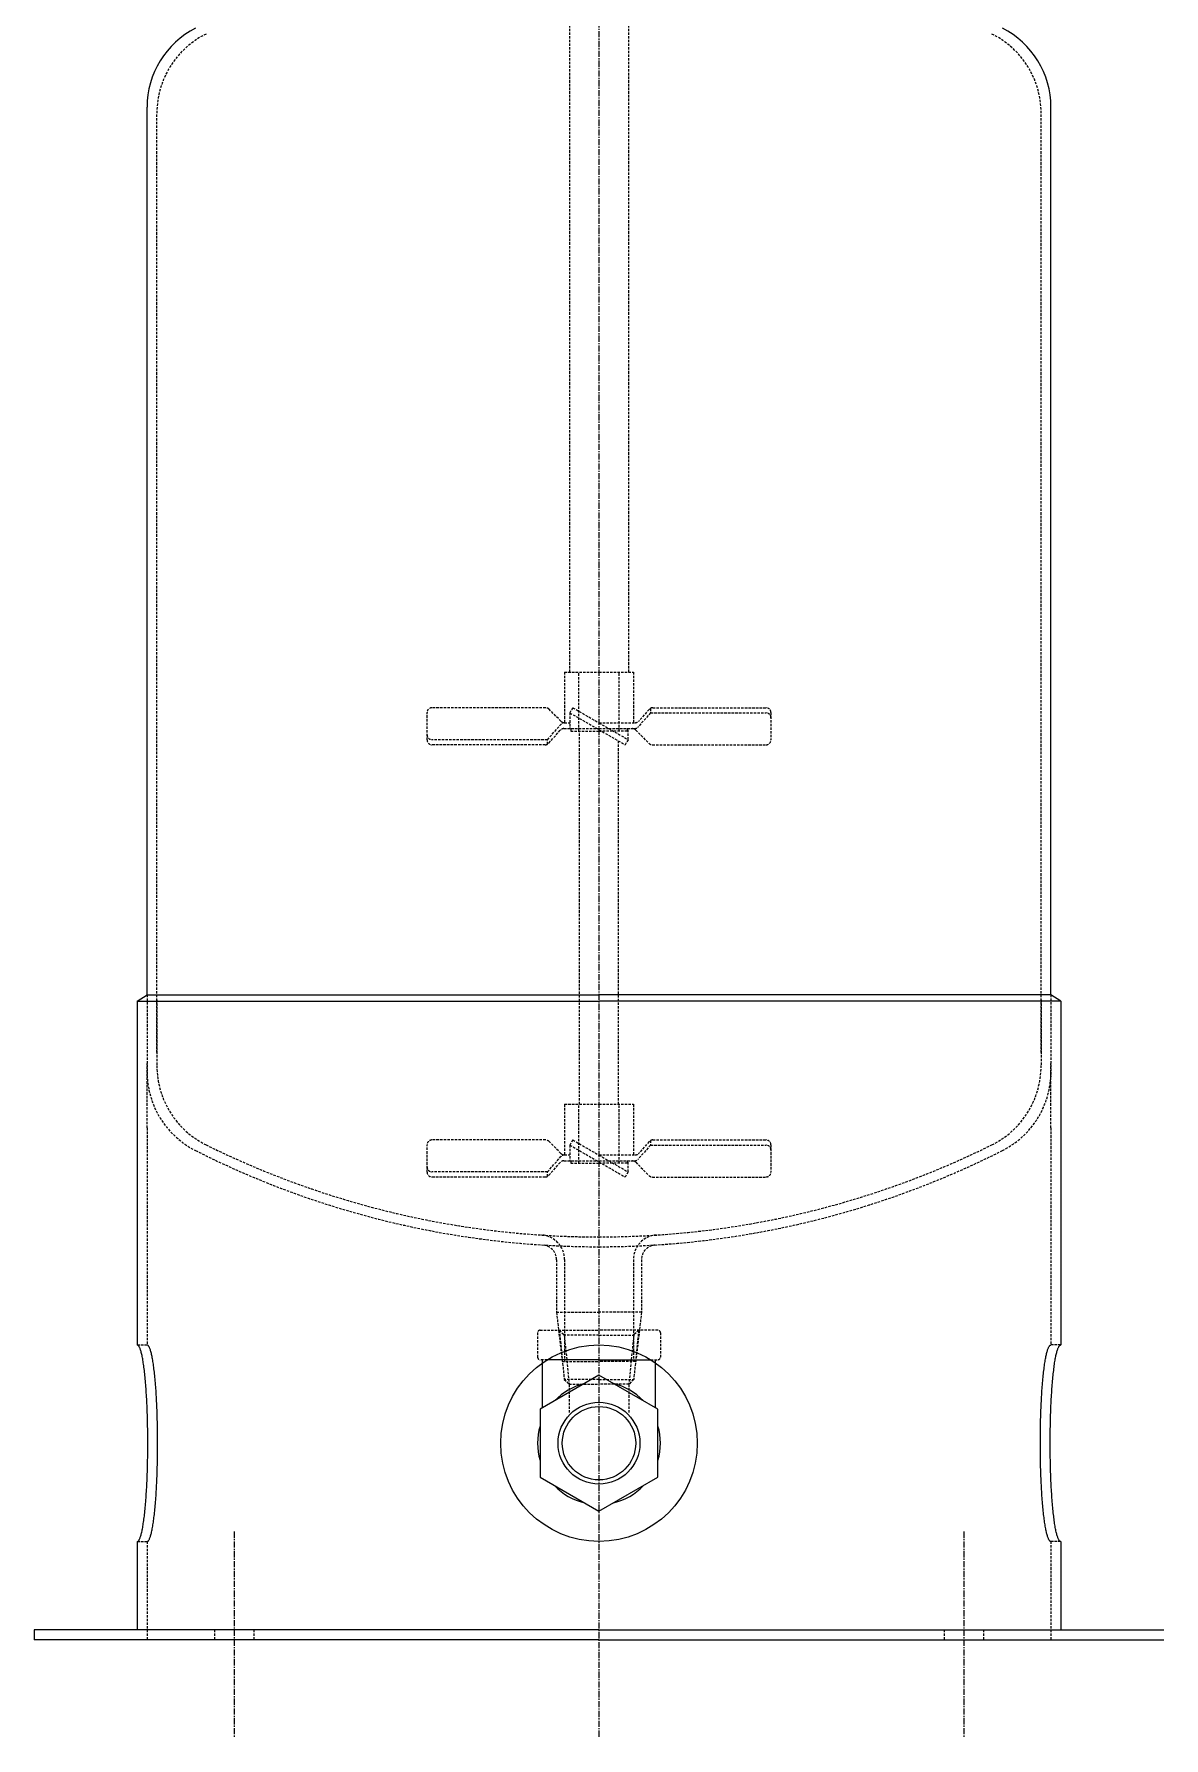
# Model space of a CAD drawing. Extents: x 248 to 1051, y 18 to 1053.
# Drawn here: x 651.5 to 881.5, y 132.5 to 479.4 of the extents above; entities that cross this region are included whole.
import ezdxf

# ---------------------------------------------------------------- set-up
doc = ezdxf.new("R2010")
doc.units = 0
doc.linetypes.add('CENTER', pattern=[2, 1.25, -0.25, 0.25, -0.25])
doc.linetypes.add('DASHED', pattern=[0.75, 0.5, -0.25])
doc.layers.get('0').update_dxf_attribs({"linetype": 'CONTINUOUS'})
doc.layers.add('CENTER', color=1, linetype='CENTER')

msp = doc.modelspace()

# ---------------------------------------------------------------- linework, layer by layer
at = {"color": 3, "linetype": 'DASHED'}
for p, q in [((760.5, 495.52), (760.5, 349.52)), ((772.5, 495.52), (772.5, 349.52)), ((676.5, 272.07), (676.5, 463.3)), ((856.5, 272.07), (856.5, 463.3)), ((759.5, 349.52), (759.5, 339.22)), ((759.5, 349.52), (766.5, 349.52)), ((762.4, 337.52), (762.4, 349.52)), ((766.5, 349.52), (773.5, 349.52)), ((770.6, 337.52), (770.6, 349.52)), ((773.5, 349.52), (773.5, 339.22)), ((731.5, 335.72), (731.5, 341.26)), ((755.63, 342.26), (732.5, 342.26)), ((758.75, 339.51), (756.34, 341.96)), ((761.17, 342.26), (760.57, 341.22)), ((760.57, 341.22), (760.57, 338.02)), ((760.57, 341.22), (766.5, 337.79)), ((761.17, 342.26), (766.5, 339.18)), ((777, 341.22), (774.48, 338.36)), ((776.7, 341.92), (774.62, 339.56)), ((777, 342.15), (777, 341.22)), ((777, 341.22), (800.5, 341.22)), ((777.45, 342.26), (800.5, 342.26)), ((801.5, 341.26), (801.5, 335.72)), ((756, 335.76), (758.75, 338.88)), ((756.3, 335.06), (758.61, 337.68)), ((759.36, 338.02), (766.11, 338.02)), ((759.46, 339.22), (760.57, 339.22)), ((760.75, 338.02), (760.75, 337.52)), ((760.75, 337.52), (766.5, 337.52)), ((762.5, 261.52), (762.5, 337.52)), ((766.11, 338.02), (766.5, 338.02)), ((766.5, 339.22), (773.87, 339.22)), ((766.5, 339.18), (772.43, 335.76)), ((766.5, 338.02), (768.51, 338.02)), ((766.5, 337.79), (771.83, 334.72)), ((766.5, 337.52), (766.98, 337.52)), ((772.25, 337.52), (766.98, 337.52)), ((768.51, 338.02), (773.73, 338.02)), ((772.25, 338.02), (772.25, 337.52)), ((772.43, 335.76), (772.43, 338.02)), ((773.99, 337.72), (776.66, 335.01)), ((756, 335.76), (732.5, 335.76)), ((755.55, 334.72), (732.5, 334.72)), ((756, 334.82), (756, 335.76)), ((770.5, 261.52), (770.5, 335.48)), ((772.43, 335.76), (771.83, 334.72)), ((777.38, 334.72), (800.5, 334.72)), ((674.5, 283.81), (674.5, 267.12)), ((676.5, 282.81), (676.5, 269.4)), ((856.5, 282.81), (856.5, 269.4)), ((858.5, 283.81), (858.5, 267.12)), ((674.5, 256.72), (674.5, 269.8)), ((858.5, 256.72), (858.5, 269.8)), ((759.5, 261.52), (766.5, 261.52)), ((759.5, 261.52), (759.5, 251.22)), ((762.4, 249.52), (762.4, 261.52)), ((766.5, 261.52), (773.5, 261.52)), ((770.6, 249.52), (770.6, 261.52)), ((773.5, 261.52), (773.5, 251.22)), ((674.5, 256.72), (674.5, 212.52)), ((858.5, 256.72), (858.5, 212.52)), ((731.5, 247.72), (731.5, 253.26)), ((755.63, 254.26), (732.5, 254.26)), ((758.75, 251.51), (756.34, 253.96)), ((761.17, 254.26), (760.57, 253.22)), ((761.17, 254.26), (766.5, 251.18)), ((776.7, 253.92), (774.62, 251.56)), ((777, 254.15), (777, 253.22)), ((777.45, 254.26), (800.5, 254.26)), ((801.5, 253.26), (801.5, 247.72)), ((756, 247.76), (758.75, 250.88)), ((759.36, 250.02), (766.11, 250.02)), ((759.46, 251.22), (760.57, 251.22)), ((760.57, 253.22), (766.5, 249.79)), ((760.57, 253.22), (760.57, 250.02)), ((760.75, 250.02), (760.75, 249.52)), ((766.11, 250.02), (766.5, 250.02)), ((766.5, 251.22), (773.87, 251.22)), ((766.5, 251.18), (772.43, 247.76)), ((766.5, 250.02), (768.51, 250.02)), ((766.5, 249.79), (771.83, 246.72)), ((768.51, 250.02), (773.73, 250.02)), ((772.25, 250.02), (772.25, 249.52)), ((772.43, 247.76), (772.43, 250.02)), ((777, 253.22), (774.48, 250.36)), ((777, 253.22), (800.5, 253.22)), ((756, 247.76), (732.5, 247.76)), ((755.55, 246.72), (732.5, 246.72)), ((756, 246.82), (756, 247.76)), ((756.3, 247.06), (758.61, 249.68)), ((760.75, 249.52), (766.5, 249.52)), ((766.5, 249.52), (766.98, 249.52)), ((772.25, 249.52), (766.98, 249.52)), ((772.43, 247.76), (771.83, 246.72)), ((773.99, 249.72), (776.66, 247.01)), ((777.38, 246.72), (800.5, 246.72)), ((757.85, 229.88), (757.85, 219.17)), ((759.5, 229.91), (759.5, 215.52)), ((773.5, 229.91), (773.5, 215.52)), ((775.15, 229.88), (775.15, 219.17)), ((757.85, 219.17), (766.5, 219.17)), ((757.85, 219.17), (758.27, 215.52)), ((775.15, 219.17), (766.5, 219.17)), ((775.15, 219.17), (774.73, 215.52)), ((754.5, 215.52), (766.5, 215.52)), ((758.27, 215.52), (759, 209.17)), ((758.43, 215.52), (759.43, 214.52)), ((758.43, 215.52), (759.43, 205.52)), ((759.5, 215.52), (759.5, 209.17)), ((778.5, 215.52), (766.5, 215.52)), ((773.5, 215.52), (773.5, 209.17)), ((774.57, 215.52), (773.57, 205.52)), ((774.57, 215.52), (773.57, 214.52)), ((774.73, 215.52), (774, 209.17)), ((672.5, 212.52), (674.5, 212.52)), ((754, 215.02), (754, 210.02)), ((759.43, 214.52), (760.43, 204.52)), ((766.5, 214.52), (759.43, 214.52)), ((766.5, 214.52), (773.57, 214.52)), ((773.57, 214.52), (772.57, 204.52)), ((779, 215.02), (779, 210.02)), ((860.5, 212.52), (858.5, 212.52)), ((755.97, 209.52), (754.5, 209.52)), ((755, 208.88), (755, 209.52)), ((759, 209.17), (766.5, 209.17)), ((774, 209.17), (766.5, 209.17)), ((777.04, 209.52), (778.5, 209.52)), ((778, 208.88), (778, 209.52)), ((759.43, 205.52), (760.43, 204.52)), ((766.5, 205.52), (759.43, 205.52)), ((766.5, 205.52), (773.57, 205.52)), ((773.57, 205.52), (772.57, 204.52)), ((760.43, 204.52), (760.43, 198.52)), ((760.43, 204.52), (766.5, 204.52)), ((772.57, 204.52), (766.5, 204.52)), ((772.57, 204.52), (772.57, 198.52)), ((672.5, 172.52), (674.5, 172.52)), ((674.5, 172.52), (674.5, 152.52)), ((860.5, 172.52), (858.5, 172.52)), ((858.5, 172.52), (858.5, 152.52)), ((688.25, 154.52), (688.25, 152.52)), ((696.25, 154.52), (696.25, 152.52)), ((836.75, 154.52), (836.75, 152.52)), ((844.75, 154.52), (844.75, 152.52))]:
    msp.add_line(p, q, dxfattribs=at)
at = {"color": 7, "linetype": 'CONTINUOUS'}
for p, q in [((674.5, 283.81), (674.5, 464.53)), ((858.5, 283.81), (858.5, 464.53)), ((672.5, 282.52), (674.5, 283.81)), ((672.5, 282.52), (672.5, 212.52)), ((672.5, 282.52), (766.5, 282.52)), ((674.5, 283.81), (766.5, 283.81)), ((858.5, 283.81), (766.5, 283.81)), ((860.5, 282.52), (766.5, 282.52)), ((860.5, 282.52), (858.5, 283.81)), ((860.5, 282.52), (860.5, 212.52)), ((755, 199.73), (755, 208.88)), ((766.5, 209.52), (755.97, 209.52)), ((766.5, 209.52), (777.04, 209.52)), ((778, 199.73), (778, 208.88)), ((766.5, 206.37), (754.5, 199.44)), ((778.5, 199.44), (766.5, 206.37)), ((754.5, 199.44), (754.5, 185.59)), ((778.5, 185.59), (778.5, 199.44)), ((754.5, 185.59), (766.5, 178.66)), ((766.5, 178.66), (778.5, 185.59)), ((672.5, 172.52), (672.5, 154.52)), ((860.5, 172.52), (860.5, 154.52)), ((651.5, 154.52), (651.5, 152.52)), ((766.5, 154.52), (651.5, 154.52)), ((766.5, 154.52), (881.5, 154.52)), ((766.5, 152.52), (651.5, 152.52)), ((766.5, 152.52), (881.5, 152.52))]:
    msp.add_line(p, q, dxfattribs=at)
for points in [[(672.5, 172.52, 0), (672.55, 172.52, 0), (672.61, 172.54, 0), (672.66, 172.57, 0), (672.71, 172.61, 0), (672.76, 172.67, 0), (672.82, 172.73, 0), (672.87, 172.81, 0), (672.92, 172.9, 0), (672.97, 173, 0), (673.02, 173.12, 0), (673.08, 173.24, 0), (673.13, 173.38, 0), (673.18, 173.53, 0), (673.23, 173.69, 0), (673.27, 173.86, 0), (673.33, 174.04, 0), (673.37, 174.23, 0), (673.42, 174.44, 0), (673.47, 174.65, 0), (673.51, 174.88, 0), (673.56, 175.12, 0), (673.61, 175.36, 0), (673.65, 175.62, 0), (673.7, 175.89, 0), (673.74, 176.16, 0), (673.78, 176.45, 0), (673.83, 176.75, 0), (673.87, 177.06, 0), (673.91, 177.37, 0), (673.95, 177.7, 0), (673.99, 178.03, 0), (674.02, 178.37, 0), (674.06, 178.73, 0), (674.1, 179.09, 0), (674.13, 179.45, 0), (674.16, 179.83, 0), (674.2, 180.21, 0), (674.23, 180.6, 0), (674.26, 181, 0), (674.29, 181.41, 0), (674.32, 181.82, 0), (674.35, 182.23, 0), (674.37, 182.66, 0), (674.4, 183.09, 0), (674.42, 183.52, 0), (674.45, 183.97, 0), (674.47, 184.41, 0), (674.49, 184.86, 0), (674.51, 185.32, 0), (674.53, 185.78, 0), (674.54, 186.24, 0), (674.56, 186.71, 0), (674.58, 187.18, 0), (674.59, 187.66, 0), (674.6, 188.13, 0), (674.61, 188.62, 0), (674.62, 189.1, 0), (674.63, 189.58, 0), (674.64, 190.07, 0), (674.64, 190.56, 0), (674.65, 191.04, 0), (674.65, 191.53, 0), (674.65, 192.03, 0), (674.65, 192.52, 0), (674.65, 193.01, 0), (674.65, 193.5, 0), (674.65, 193.99, 0), (674.64, 194.48, 0), (674.64, 194.97, 0), (674.63, 195.45, 0), (674.62, 195.94, 0), (674.61, 196.42, 0), (674.6, 196.9, 0), (674.59, 197.38, 0), (674.58, 197.85, 0), (674.56, 198.32, 0), (674.54, 198.79, 0), (674.53, 199.25, 0), (674.51, 199.71, 0), (674.49, 200.17, 0), (674.47, 200.62, 0), (674.45, 201.07, 0), (674.42, 201.51, 0), (674.4, 201.94, 0), (674.37, 202.37, 0), (674.35, 202.8, 0), (674.32, 203.22, 0), (674.29, 203.63, 0), (674.26, 204.03, 0), (674.23, 204.43, 0), (674.2, 204.82, 0), (674.16, 205.2, 0), (674.13, 205.58, 0), (674.1, 205.95, 0), (674.06, 206.31, 0), (674.02, 206.66, 0), (673.99, 207, 0), (673.95, 207.34, 0), (673.91, 207.66, 0), (673.87, 207.98, 0), (673.83, 208.28, 0), (673.78, 208.58, 0), (673.74, 208.87, 0), (673.7, 209.15, 0), (673.65, 209.41, 0), (673.61, 209.67, 0), (673.56, 209.92, 0), (673.51, 210.16, 0), (673.47, 210.38, 0), (673.42, 210.6, 0), (673.37, 210.8, 0), (673.33, 210.99, 0), (673.27, 211.18, 0), (673.23, 211.35, 0), (673.18, 211.51, 0), (673.13, 211.66, 0), (673.08, 211.79, 0), (673.02, 211.92, 0), (672.97, 212.03, 0), (672.92, 212.13, 0), (672.87, 212.22, 0), (672.82, 212.3, 0), (672.76, 212.37, 0), (672.71, 212.42, 0), (672.66, 212.46, 0), (672.61, 212.49, 0), (672.55, 212.51, 0), (672.5, 212.52, 0)], [(860.5, 172.52, 0), (860.45, 172.52, 0), (860.39, 172.54, 0), (860.34, 172.57, 0), (860.29, 172.61, 0), (860.24, 172.67, 0), (860.18, 172.73, 0), (860.13, 172.81, 0), (860.08, 172.9, 0), (860.03, 173, 0), (859.98, 173.12, 0), (859.93, 173.24, 0), (859.88, 173.38, 0), (859.83, 173.53, 0), (859.78, 173.69, 0), (859.73, 173.86, 0), (859.68, 174.04, 0), (859.63, 174.23, 0), (859.58, 174.44, 0), (859.53, 174.65, 0), (859.49, 174.88, 0), (859.44, 175.12, 0), (859.39, 175.36, 0), (859.35, 175.62, 0), (859.3, 175.89, 0), (859.26, 176.16, 0), (859.22, 176.45, 0), (859.18, 176.75, 0), (859.14, 177.06, 0), (859.1, 177.37, 0), (859.06, 177.7, 0), (859.02, 178.03, 0), (858.98, 178.37, 0), (858.94, 178.73, 0), (858.91, 179.09, 0), (858.87, 179.45, 0), (858.84, 179.83, 0), (858.8, 180.21, 0), (858.77, 180.6, 0), (858.74, 181, 0), (858.71, 181.41, 0), (858.68, 181.82, 0), (858.65, 182.23, 0), (858.63, 182.66, 0), (858.6, 183.09, 0), (858.58, 183.52, 0), (858.55, 183.97, 0), (858.53, 184.41, 0), (858.51, 184.86, 0), (858.49, 185.32, 0), (858.47, 185.78, 0), (858.46, 186.24, 0), (858.44, 186.71, 0), (858.43, 187.18, 0), (858.41, 187.66, 0), (858.4, 188.13, 0), (858.39, 188.62, 0), (858.38, 189.1, 0), (858.37, 189.58, 0), (858.37, 190.07, 0), (858.36, 190.56, 0), (858.35, 191.04, 0), (858.35, 191.53, 0), (858.35, 192.03, 0), (858.35, 192.52, 0), (858.35, 193.01, 0), (858.35, 193.5, 0), (858.35, 193.99, 0), (858.36, 194.48, 0), (858.37, 194.97, 0), (858.37, 195.45, 0), (858.38, 195.94, 0), (858.39, 196.42, 0), (858.4, 196.9, 0), (858.41, 197.38, 0), (858.43, 197.85, 0), (858.44, 198.32, 0), (858.46, 198.79, 0), (858.47, 199.25, 0), (858.49, 199.71, 0), (858.51, 200.17, 0), (858.53, 200.62, 0), (858.55, 201.07, 0), (858.58, 201.51, 0), (858.6, 201.94, 0), (858.63, 202.37, 0), (858.65, 202.8, 0), (858.68, 203.22, 0), (858.71, 203.63, 0), (858.74, 204.03, 0), (858.77, 204.43, 0), (858.8, 204.82, 0), (858.84, 205.2, 0), (858.87, 205.58, 0), (858.91, 205.95, 0), (858.94, 206.31, 0), (858.98, 206.66, 0), (859.02, 207, 0), (859.06, 207.34, 0), (859.1, 207.66, 0), (859.14, 207.98, 0), (859.18, 208.28, 0), (859.22, 208.58, 0), (859.26, 208.87, 0), (859.3, 209.15, 0), (859.35, 209.41, 0), (859.39, 209.67, 0), (859.44, 209.92, 0), (859.49, 210.16, 0), (859.53, 210.38, 0), (859.58, 210.6, 0), (859.63, 210.8, 0), (859.68, 210.99, 0), (859.73, 211.18, 0), (859.78, 211.35, 0), (859.83, 211.51, 0), (859.88, 211.66, 0), (859.93, 211.79, 0), (859.98, 211.92, 0), (860.03, 212.03, 0), (860.08, 212.13, 0), (860.13, 212.22, 0), (860.18, 212.3, 0), (860.24, 212.37, 0), (860.29, 212.42, 0), (860.34, 212.46, 0), (860.39, 212.49, 0), (860.45, 212.51, 0), (860.5, 212.52, 0)]]:
    msp.add_polyline3d(points, dxfattribs=at)
at = {"color": 3, "linetype": 'DASHED'}
for points in [[(674.5, 172.52, 0), (674.55, 172.52, 0), (674.61, 172.54, 0), (674.66, 172.57, 0), (674.71, 172.61, 0), (674.76, 172.67, 0), (674.82, 172.73, 0), (674.87, 172.81, 0), (674.92, 172.9, 0), (674.97, 173, 0), (675.02, 173.12, 0), (675.08, 173.24, 0), (675.13, 173.38, 0), (675.18, 173.53, 0), (675.23, 173.69, 0), (675.27, 173.86, 0), (675.33, 174.04, 0), (675.37, 174.23, 0), (675.42, 174.44, 0), (675.47, 174.65, 0), (675.51, 174.88, 0), (675.56, 175.12, 0), (675.61, 175.36, 0), (675.65, 175.62, 0), (675.7, 175.89, 0), (675.74, 176.16, 0), (675.78, 176.45, 0), (675.83, 176.75, 0), (675.87, 177.06, 0), (675.91, 177.37, 0), (675.95, 177.7, 0), (675.99, 178.03, 0), (676.02, 178.37, 0), (676.06, 178.73, 0), (676.1, 179.09, 0), (676.13, 179.45, 0), (676.16, 179.83, 0), (676.2, 180.21, 0), (676.23, 180.6, 0), (676.26, 181, 0), (676.29, 181.41, 0), (676.32, 181.82, 0), (676.35, 182.23, 0), (676.37, 182.66, 0), (676.4, 183.09, 0), (676.42, 183.52, 0), (676.45, 183.97, 0), (676.47, 184.41, 0), (676.49, 184.86, 0), (676.51, 185.32, 0), (676.53, 185.78, 0), (676.54, 186.24, 0), (676.56, 186.71, 0), (676.58, 187.18, 0), (676.59, 187.66, 0), (676.6, 188.13, 0), (676.61, 188.62, 0), (676.62, 189.1, 0), (676.63, 189.58, 0), (676.64, 190.07, 0), (676.64, 190.56, 0), (676.65, 191.04, 0), (676.65, 191.53, 0), (676.65, 192.03, 0), (676.65, 192.52, 0), (676.65, 193.01, 0), (676.65, 193.5, 0), (676.65, 193.99, 0), (676.64, 194.48, 0), (676.64, 194.97, 0), (676.63, 195.45, 0), (676.62, 195.94, 0), (676.61, 196.42, 0), (676.6, 196.9, 0), (676.59, 197.38, 0), (676.58, 197.85, 0), (676.56, 198.32, 0), (676.54, 198.79, 0), (676.53, 199.25, 0), (676.51, 199.71, 0), (676.49, 200.17, 0), (676.47, 200.62, 0), (676.45, 201.07, 0), (676.42, 201.51, 0), (676.4, 201.94, 0), (676.37, 202.37, 0), (676.35, 202.8, 0), (676.32, 203.22, 0), (676.29, 203.63, 0), (676.26, 204.03, 0), (676.23, 204.43, 0), (676.2, 204.82, 0), (676.16, 205.2, 0), (676.13, 205.58, 0), (676.1, 205.95, 0), (676.06, 206.31, 0), (676.02, 206.66, 0), (675.99, 207, 0), (675.95, 207.34, 0), (675.91, 207.66, 0), (675.87, 207.98, 0), (675.83, 208.28, 0), (675.78, 208.58, 0), (675.74, 208.87, 0), (675.7, 209.15, 0), (675.65, 209.41, 0), (675.61, 209.67, 0), (675.56, 209.92, 0), (675.51, 210.16, 0), (675.47, 210.38, 0), (675.42, 210.6, 0), (675.37, 210.8, 0), (675.33, 210.99, 0), (675.27, 211.18, 0), (675.23, 211.35, 0), (675.18, 211.51, 0), (675.13, 211.66, 0), (675.08, 211.79, 0), (675.02, 211.92, 0), (674.97, 212.03, 0), (674.92, 212.13, 0), (674.87, 212.22, 0), (674.82, 212.3, 0), (674.76, 212.37, 0), (674.71, 212.42, 0), (674.66, 212.46, 0), (674.61, 212.49, 0), (674.55, 212.51, 0), (674.5, 212.52, 0)], [(858.5, 172.52, 0), (858.45, 172.52, 0), (858.39, 172.54, 0), (858.34, 172.57, 0), (858.29, 172.61, 0), (858.24, 172.67, 0), (858.18, 172.73, 0), (858.13, 172.81, 0), (858.08, 172.9, 0), (858.03, 173, 0), (857.98, 173.12, 0), (857.93, 173.24, 0), (857.88, 173.38, 0), (857.83, 173.53, 0), (857.78, 173.69, 0), (857.73, 173.86, 0), (857.68, 174.04, 0), (857.63, 174.23, 0), (857.58, 174.44, 0), (857.53, 174.65, 0), (857.49, 174.88, 0), (857.44, 175.12, 0), (857.39, 175.36, 0), (857.35, 175.62, 0), (857.3, 175.89, 0), (857.26, 176.16, 0), (857.22, 176.45, 0), (857.18, 176.75, 0), (857.14, 177.06, 0), (857.1, 177.37, 0), (857.06, 177.7, 0), (857.02, 178.03, 0), (856.98, 178.37, 0), (856.94, 178.73, 0), (856.91, 179.09, 0), (856.87, 179.45, 0), (856.84, 179.83, 0), (856.8, 180.21, 0), (856.77, 180.6, 0), (856.74, 181, 0), (856.71, 181.41, 0), (856.68, 181.82, 0), (856.65, 182.23, 0), (856.63, 182.66, 0), (856.6, 183.09, 0), (856.58, 183.52, 0), (856.55, 183.97, 0), (856.53, 184.41, 0), (856.51, 184.86, 0), (856.49, 185.32, 0), (856.47, 185.78, 0), (856.46, 186.24, 0), (856.44, 186.71, 0), (856.43, 187.18, 0), (856.41, 187.66, 0), (856.4, 188.13, 0), (856.39, 188.62, 0), (856.38, 189.1, 0), (856.37, 189.58, 0), (856.37, 190.07, 0), (856.36, 190.56, 0), (856.35, 191.04, 0), (856.35, 191.53, 0), (856.35, 192.03, 0), (856.35, 192.52, 0), (856.35, 193.01, 0), (856.35, 193.5, 0), (856.35, 193.99, 0), (856.36, 194.48, 0), (856.37, 194.97, 0), (856.37, 195.45, 0), (856.38, 195.94, 0), (856.39, 196.42, 0), (856.4, 196.9, 0), (856.41, 197.38, 0), (856.43, 197.85, 0), (856.44, 198.32, 0), (856.46, 198.79, 0), (856.47, 199.25, 0), (856.49, 199.71, 0), (856.51, 200.17, 0), (856.53, 200.62, 0), (856.55, 201.07, 0), (856.58, 201.51, 0), (856.6, 201.94, 0), (856.63, 202.37, 0), (856.65, 202.8, 0), (856.68, 203.22, 0), (856.71, 203.63, 0), (856.74, 204.03, 0), (856.77, 204.43, 0), (856.8, 204.82, 0), (856.84, 205.2, 0), (856.87, 205.58, 0), (856.91, 205.95, 0), (856.94, 206.31, 0), (856.98, 206.66, 0), (857.02, 207, 0), (857.06, 207.34, 0), (857.1, 207.66, 0), (857.14, 207.98, 0), (857.18, 208.28, 0), (857.22, 208.58, 0), (857.26, 208.87, 0), (857.3, 209.15, 0), (857.35, 209.41, 0), (857.39, 209.67, 0), (857.44, 209.92, 0), (857.49, 210.16, 0), (857.53, 210.38, 0), (857.58, 210.6, 0), (857.63, 210.8, 0), (857.68, 210.99, 0), (857.73, 211.18, 0), (857.78, 211.35, 0), (857.83, 211.51, 0), (857.88, 211.66, 0), (857.93, 211.79, 0), (857.98, 211.92, 0), (858.03, 212.03, 0), (858.08, 212.13, 0), (858.13, 212.22, 0), (858.18, 212.3, 0), (858.24, 212.37, 0), (858.29, 212.42, 0), (858.34, 212.46, 0), (858.39, 212.49, 0), (858.45, 212.51, 0), (858.5, 212.52, 0)]]:
    msp.add_polyline3d(points, dxfattribs=at)
at = {"color": 7, "linetype": 'CONTINUOUS'}
for radius in [20, 8.33, 7.47]:
    msp.add_circle((766.5, 192.52), radius, dxfattribs=at)
for centre, radius, start, end in [((692.5, 464.53), 18, 116.822, 180), ((840.5, 464.53), 18, 0, 63.178), ((766.5, 192.52), 12.5, 103.7398, 136.2602), ((766.5, 192.52), 12.5, 43.7398, 76.2602), ((766.5, 192.52), 12.5, 163.7398, 196.2602), ((766.5, 192.52), 12.5, 343.7398, 16.2602), ((766.5, 192.52), 12.5, 223.7398, 256.2602), ((766.5, 192.52), 12.5, 283.7398, 316.2602)]:
    msp.add_arc(centre, radius, start, end, dxfattribs=at)
at = {"color": 3, "linetype": 'DASHED'}
for centre, radius, start, end in [((694.5, 463.3), 18, 116.3878, 180), ((838.5, 463.3), 18, 0, 63.6122), ((732.5, 341.26), 1, 90, 180), ((755.63, 341.26), 1, 44.6278, 90), ((777.45, 341.26), 1, 90, 138.6246), ((800.5, 341.26), 1, 0, 90), ((800.5, 340.22), 1, 0, 90), ((732.5, 336.76), 1, 180, 270), ((759.36, 337.02), 1, 90, 138.6246), ((759.46, 340.22), 1, 224.6278, 270), ((759.5, 338.22), 1, 90, 138.6246), ((773.28, 337.02), 1, 44.6278, 90), ((773.73, 339.02), 1, 270, 318.6246), ((773.87, 340.22), 1, 270, 318.6246), ((732.5, 335.72), 1, 180, 270), ((755.55, 335.72), 1, 270, 318.6246), ((777.38, 335.72), 1, 224.6278, 270), ((800.5, 335.72), 1, 270, 0), ((692.5, 268.16), 18, 180, 243.178), ((694.5, 269.4), 18, 180, 243.6122), ((838.5, 269.4), 18, 296.3878, 0), ((840.5, 268.16), 18, 296.822, 0), ((766.5, 414.52), 180, 243.6122, 270), ((732.5, 253.26), 1, 90, 180), ((755.63, 253.26), 1, 44.6278, 90), ((766.5, 414.52), 180, 270, 296.3878), ((777.45, 253.26), 1, 90, 138.6246), ((800.5, 253.26), 1, 0, 90), ((766.5, 414.52), 182, 243.178, 270), ((759.36, 249.02), 1, 90, 138.6246), ((759.46, 252.22), 1, 224.6278, 270), ((759.5, 250.22), 1, 90, 138.6246), ((766.5, 414.52), 182, 270, 296.822), ((773.28, 249.02), 1, 44.6278, 90), ((773.73, 251.02), 1, 270, 318.6246), ((773.87, 252.22), 1, 270, 318.6246), ((800.5, 252.22), 1, 0, 90), ((732.5, 248.76), 1, 180, 270), ((732.5, 247.72), 1, 180, 270), ((755.55, 247.72), 1, 270, 318.6246), ((777.38, 247.72), 1, 224.6278, 270), ((800.5, 247.72), 1, 270, 0), ((754.5, 229.91), 5, 360, 86.2809), ((754.85, 229.88), 3, 360, 86.3895), ((778.5, 229.91), 5, 93.7191, 180), ((778.15, 229.88), 3, 93.6105, 180), ((754.5, 215.02), 0.5, 90, 180), ((778.5, 215.02), 0.5, 0, 90), ((754.5, 210.02), 0.5, 180, 270), ((778.5, 210.02), 0.5, 270, 0)]:
    msp.add_arc(centre, radius, start, end, dxfattribs=at)
at = {"layer": 'CENTER', "color": 1, "linetype": 'CENTER'}
for p, q in [((766.5, 794.02), (766.5, 132.52)), ((692.25, 174.52), (692.25, 132.52)), ((840.75, 174.52), (840.75, 132.52))]:
    msp.add_line(p, q, dxfattribs=at)

doc.saveas('drawing.dxf')
